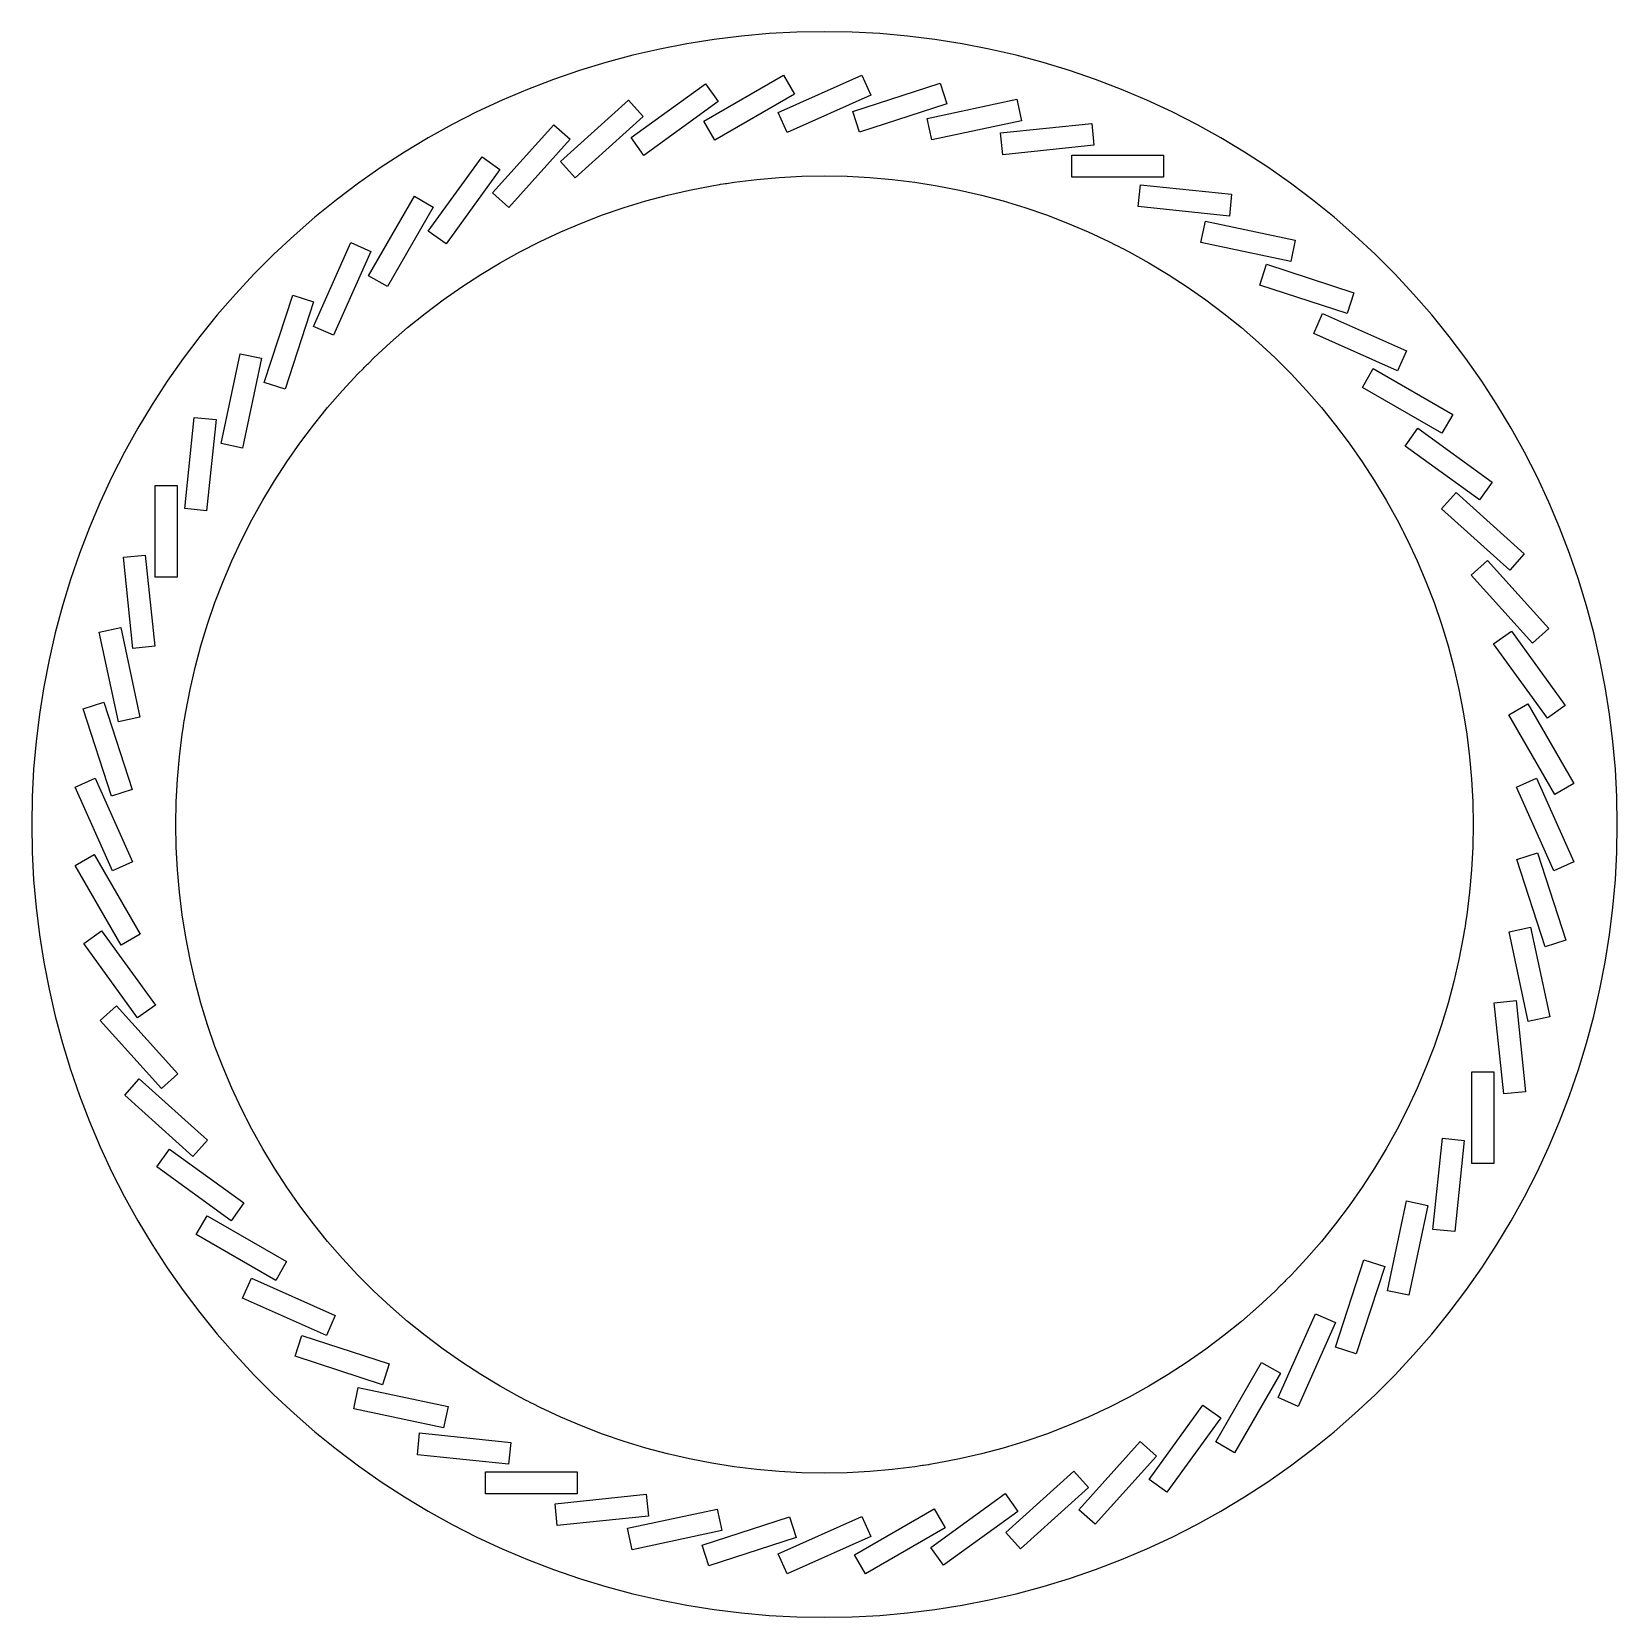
# Model space of a CAD drawing. Header units: metres. Extents: x -99 to 99, y -99 to 99.
import ezdxf

# ---------------------------------------------------------------- set-up
doc = ezdxf.new("R2010")
doc.units = ezdxf.units.M

msp = doc.modelspace()

# ---------------------------------------------------------------- linework, layer by layer
for p, q in [((0, 99), (-3.45505, 98.9397)), ((3.45505, 98.9397), (0, 99)), ((-17.1912, 97.496), (-20.5833, 96.8366)), ((-13.7781, 98.0365), (-17.1912, 97.496)), ((-10.3483, 98.4577), (-13.7781, 98.0365)), ((-6.90588, 98.7588), (-10.3483, 98.4577)), ((-3.45505, 98.9397), (-6.90588, 98.7588)), ((6.90588, 98.7588), (3.45505, 98.9397)), ((10.3483, 98.4577), (6.90588, 98.7588)), ((13.7781, 98.0365), (10.3483, 98.4577)), ((17.1912, 97.496), (13.7781, 98.0365)), ((20.5833, 96.8366), (17.1912, 97.496)), ((-27.2881, 95.1649), (-30.5927, 94.1546)), ((-23.9503, 96.0593), (-27.2881, 95.1649)), ((-20.5833, 96.8366), (-23.9503, 96.0593)), ((23.9503, 96.0593), (20.5833, 96.8366)), ((27.2881, 95.1649), (23.9503, 96.0593)), ((30.5927, 94.1546), (27.2881, 95.1649)), ((-30.5927, 94.1546), (-33.86, 93.0296)), ((-15.0524, 87.8241), (-5.12773, 93.5541)), ((-5.78981, 88.9164), (4.67941, 93.5776)), ((-5.12773, 93.5541), (-3.76273, 91.1898)), ((4.67941, 93.5776), (5.78981, 91.0836)), ((33.86, 93.0296), (30.5927, 94.1546)), ((-37.086, 91.7912), (-40.2669, 90.441)), ((-33.86, 93.0296), (-37.086, 91.7912)), ((-24.15, 85.7696), (-14.8787, 92.5056)), ((-14.8787, 92.5056), (-13.274, 90.297)), ((-3.76273, 91.1898), (-13.6874, 85.4598)), ((5.78981, 91.0836), (-4.67941, 86.4224)), ((3.53619, 89.0345), (14.4353, 92.5758)), ((14.4353, 92.5758), (15.2789, 89.9794)), ((37.086, 91.7912), (33.86, 93.0296)), ((40.2669, 90.441), (37.086, 91.7912)), ((-40.2669, 90.441), (-43.3987, 88.9806)), ((-32.9831, 82.7754), (-24.4667, 90.4436)), ((-24.4667, 90.4436), (-22.6399, 88.4148)), ((-13.274, 90.297), (-22.5454, 83.561)), ((15.2789, 89.9794), (4.37981, 86.4381)), ((12.8235, 88.1771), (24.033, 90.5598)), ((24.033, 90.5598), (24.6006, 87.8894)), ((43.3987, 88.9806), (40.2669, 90.441)), ((-46.4777, 87.4118), (-49.5, 85.7365)), ((-43.3987, 88.9806), (-46.4777, 87.4118)), ((-41.4548, 78.8742), (-33.7866, 87.3907)), ((-33.7866, 87.3907), (-31.7578, 85.5639)), ((-22.6399, 88.4148), (-31.1564, 80.7466)), ((-13.6874, 85.4598), (-15.0524, 87.8241)), ((-4.67941, 86.4224), (-5.78981, 88.9164)), ((4.37981, 86.4381), (3.53619, 89.0345)), ((13.3911, 85.5068), (12.8235, 88.1771)), ((24.6006, 87.8894), (13.3911, 85.5068)), ((21.9702, 86.3537), (33.3674, 87.5515)), ((33.3674, 87.5515), (33.6528, 84.8365)), ((46.4777, 87.4118), (43.3987, 88.9806)), ((49.5, 85.7365), (46.4777, 87.4118)), ((-49.5, 85.7365), (-52.462, 83.9568)), ((-31.7578, 85.5639), (-39.426, 77.0475)), ((-22.5454, 83.561), (-24.15, 85.7696)), ((22.2556, 83.6386), (21.9702, 86.3537)), ((52.462, 83.9568), (49.5, 85.7365)), ((-52.462, 83.9568), (-55.3601, 82.0747)), ((-49.4723, 74.1089), (-42.7363, 83.3803)), ((-42.7363, 83.3803), (-40.5277, 81.7756)), ((33.6528, 84.8365), (22.2556, 83.6386)), ((30.8763, 80.8541), (30.8763, 83.5841)), ((30.8763, 83.5841), (42.3363, 83.5841)), ((42.3363, 83.5841), (42.3363, 80.8541)), ((55.3601, 82.0747), (52.462, 83.9568)), ((-55.3601, 82.0747), (-58.1907, 80.0927)), ((-40.5277, 81.7756), (-47.2637, 72.5043)), ((-31.1564, 80.7466), (-32.9831, 82.7754)), ((58.1907, 80.0927), (55.3601, 82.0747)), ((-58.1907, 80.0927), (-60.9505, 78.0131)), ((-19.5957, 78.5939), (-16.8408, 79.2299)), ((-16.8408, 79.2299), (-14.0655, 79.7694)), ((-14.0655, 79.7694), (-13.1084, 79.921)), ((-13.1084, 79.921), (-12.9805, 79.9482)), ((-12.9805, 79.9482), (-12.6712, 80.0027)), ((-12.6712, 80.0027), (-12.3601, 80.0465)), ((-12.3601, 80.0465), (-12.2299, 80.0602)), ((-12.2299, 80.0602), (-11.273, 80.2117)), ((-11.273, 80.2117), (-8.4668, 80.5563)), ((-8.4668, 80.5563), (-5.65027, 80.8027)), ((-5.65027, 80.8027), (-2.82686, 80.9507)), ((-2.82686, 80.9507), (0, 81)), ((0, 81), (2.82686, 80.9507)), ((2.82686, 80.9507), (5.65027, 80.8027)), ((5.65027, 80.8027), (8.4668, 80.5563)), ((8.4668, 80.5563), (11.273, 80.2117)), ((11.273, 80.2117), (14.0655, 79.7694)), ((14.0655, 79.7694), (16.8408, 79.2299)), ((16.8408, 79.2299), (19.5957, 78.5939)), ((42.3363, 80.8541), (30.8763, 80.8541)), ((39.1587, 77.1837), (39.4441, 79.8987)), ((39.4441, 79.8987), (50.8413, 78.7009)), ((60.9505, 78.0131), (58.1907, 80.0927)), ((-60.9505, 78.0131), (-63.636, 75.8384)), ((-56.9478, 68.5317), (-51.2178, 78.4563)), ((-51.2178, 78.4563), (-48.8535, 77.0914)), ((-39.426, 77.0475), (-41.4548, 78.8742)), ((-25.0304, 77.0356), (-22.3266, 77.8622)), ((-22.3266, 77.8622), (-19.5957, 78.5939)), ((19.5957, 78.5939), (22.3266, 77.8622)), ((22.3266, 77.8622), (25.0304, 77.0356)), ((50.8413, 78.7009), (50.5559, 75.9858)), ((63.636, 75.8384), (60.9505, 78.0131)), ((-63.636, 75.8384), (-66.2439, 73.5713)), ((-48.8535, 77.0914), (-54.5835, 67.1667)), ((-30.3431, 75.1019), (-27.7036, 76.1151)), ((-27.7036, 76.1151), (-25.0304, 77.0356)), ((25.0304, 77.0356), (27.7036, 76.1151)), ((27.7036, 76.1151), (30.3431, 75.1019)), ((50.5559, 75.9858), (39.1587, 77.1837)), ((47.0121, 72.6677), (47.5797, 75.338)), ((47.5797, 75.338), (58.7892, 72.9554)), ((66.2439, 73.5713), (63.636, 75.8384)), ((-66.2439, 73.5713), (-68.7712, 71.2146)), ((-47.2637, 72.5043), (-49.4723, 74.1089)), ((-35.5081, 72.8023), (-32.9457, 73.9972)), ((-32.9457, 73.9972), (-30.3431, 75.1019)), ((30.3431, 75.1019), (32.9457, 73.9972)), ((32.9457, 73.9972), (35.5081, 72.8023)), ((68.7712, 71.2146), (66.2439, 73.5713)), ((-63.7993, 62.2036), (-59.1381, 72.6728)), ((-56.6441, 71.5625), (-61.3054, 61.0932)), ((-59.1381, 72.6728), (-56.6441, 71.5625)), ((-40.5, 70.1481), (-38.0272, 71.5188)), ((-38.0272, 71.5188), (-35.5081, 72.8023)), ((35.5081, 72.8023), (36.3714, 72.3624)), ((36.3714, 72.3624), (36.4909, 72.3092)), ((36.4909, 72.3092), (36.7732, 72.1715)), ((36.7732, 72.1715), (37.0506, 72.024)), ((37.0506, 72.024), (37.1638, 71.9587)), ((37.1638, 71.9587), (38.0272, 71.5188)), ((38.0272, 71.5188), (40.5, 70.1481)), ((58.2216, 70.285), (47.0121, 72.6677)), ((58.7892, 72.9554), (58.2216, 70.285)), ((-68.7712, 71.2146), (-71.2146, 68.7712)), ((-42.9234, 68.6919), (-40.5, 70.1481)), ((40.5, 70.1481), (42.9234, 68.6919)), ((54.3504, 67.3555), (55.194, 69.9519)), ((55.194, 69.9519), (66.0931, 66.4106)), ((71.2146, 68.7712), (68.7712, 71.2146)), ((-71.2146, 68.7712), (-73.5713, 66.2439)), ((-54.5835, 67.1667), (-56.9478, 68.5317)), ((-45.2946, 67.152), (-42.9234, 68.6919)), ((42.9234, 68.6919), (45.2946, 67.152)), ((65.2495, 63.8142), (54.3504, 67.3555)), ((73.5713, 66.2439), (71.2146, 68.7712)), ((-73.5713, 66.2439), (-75.8384, 63.636)), ((-69.9519, 55.194), (-66.4106, 66.0931)), ((-66.4106, 66.0931), (-63.8142, 65.2495)), ((-49.8686, 63.8289), (-47.6106, 65.5304)), ((-47.6106, 65.5304), (-45.2946, 67.152)), ((45.2946, 67.152), (47.6106, 65.5304)), ((47.6106, 65.5304), (49.8686, 63.8289)), ((66.0931, 66.4106), (65.2495, 63.8142)), ((75.8384, 63.636), (73.5713, 66.2439)), ((-75.8384, 63.636), (-78.0131, 60.9505)), ((-63.8142, 65.2495), (-67.3555, 54.3504)), ((-52.0658, 62.0496), (-49.8686, 63.8289)), ((49.8686, 63.8289), (52.0658, 62.0496)), ((61.0932, 61.3054), (62.2036, 63.7993)), ((62.2036, 63.7993), (72.6728, 59.1381)), ((78.0131, 60.9505), (75.8384, 63.636)), ((-61.3054, 61.0932), (-63.7993, 62.2036)), ((-54.1996, 60.1947), (-52.0658, 62.0496)), ((52.0658, 62.0496), (54.1996, 60.1947)), ((-78.0131, 60.9505), (-80.0927, 58.1907)), ((-56.2673, 58.2665), (-54.1996, 60.1947)), ((54.1996, 60.1947), (56.2673, 58.2665)), ((71.5625, 56.6441), (61.0932, 61.3054)), ((80.0927, 58.1907), (78.0131, 60.9505)), ((-80.0927, 58.1907), (-82.0747, 55.3601)), ((-75.338, 47.5797), (-72.9554, 58.7892)), ((-72.9554, 58.7892), (-70.285, 58.2216)), ((-70.285, 58.2216), (-72.6677, 47.0121)), ((-57.2756, 57.2756), (-57.0497, 57.4939)), ((-57.0497, 57.4939), (-56.9523, 57.5815)), ((-56.9523, 57.5815), (-56.2673, 58.2665)), ((56.2673, 58.2665), (58.2665, 56.2673)), ((72.6728, 59.1381), (71.5625, 56.6441)), ((82.0747, 55.3601), (80.0927, 58.1907)), ((-60.1947, 54.1996), (-58.2665, 56.2673)), ((-58.2665, 56.2673), (-57.5815, 56.9523)), ((-57.5815, 56.9523), (-57.4939, 57.0497)), ((-57.4939, 57.0497), (-57.2756, 57.2756)), ((58.2665, 56.2673), (60.1947, 54.1996)), ((67.1667, 54.5835), (68.5317, 56.9478)), ((68.5317, 56.9478), (78.4563, 51.2178)), ((-82.0747, 55.3601), (-83.9568, 52.462)), ((-67.3555, 54.3504), (-69.9519, 55.194)), ((-62.0496, 52.0658), (-60.1947, 54.1996)), ((60.1947, 54.1996), (62.0496, 52.0658)), ((77.0914, 48.8535), (67.1667, 54.5835)), ((83.9568, 52.462), (82.0747, 55.3601)), ((-83.9568, 52.462), (-85.7365, 49.5)), ((-63.8289, 49.8686), (-62.0496, 52.0658)), ((62.0496, 52.0658), (63.8289, 49.8686)), ((85.7365, 49.5), (83.9568, 52.462)), ((-85.7365, 49.5), (-87.4118, 46.4777)), ((-79.8987, 39.4441), (-78.7009, 50.8413)), ((-78.7009, 50.8413), (-75.9858, 50.5559)), ((-75.9858, 50.5559), (-77.1837, 39.1587)), ((-65.5304, 47.6106), (-63.8289, 49.8686)), ((63.8289, 49.8686), (65.5304, 47.6106)), ((78.4563, 51.2178), (77.0914, 48.8535)), ((87.4118, 46.4777), (85.7365, 49.5)), ((-72.6677, 47.0121), (-75.338, 47.5797)), ((-67.152, 45.2946), (-65.5304, 47.6106)), ((65.5304, 47.6106), (67.152, 45.2946)), ((72.5043, 47.2637), (74.1089, 49.4723)), ((74.1089, 49.4723), (83.3803, 42.7363)), ((-87.4118, 46.4777), (-88.9806, 43.3987)), ((81.7756, 40.5277), (72.5043, 47.2637)), ((88.9806, 43.3987), (87.4118, 46.4777)), ((-68.6919, 42.9234), (-67.152, 45.2946)), ((67.152, 45.2946), (68.6919, 42.9234)), ((-88.9806, 43.3987), (-90.441, 40.2669)), ((-83.5841, 30.8763), (-83.5841, 42.3363)), ((-83.5841, 42.3363), (-80.8541, 42.3363)), ((-80.8541, 42.3363), (-80.8541, 30.8763)), ((-70.1481, 40.5), (-68.6919, 42.9234)), ((68.6919, 42.9234), (70.1481, 40.5)), ((83.3803, 42.7363), (81.7756, 40.5277)), ((90.441, 40.2669), (88.9806, 43.3987)), ((-90.441, 40.2669), (-91.7912, 37.086)), ((-71.5188, 38.0272), (-70.1481, 40.5)), ((70.1481, 40.5), (71.5188, 38.0272)), ((77.0475, 39.426), (78.8742, 41.4548)), ((78.8742, 41.4548), (87.3907, 33.7866)), ((91.7912, 37.086), (90.441, 40.2669)), ((-77.1837, 39.1587), (-79.8987, 39.4441)), ((-72.8023, 35.5081), (-71.5188, 38.0272)), ((71.5188, 38.0272), (71.9587, 37.1638)), ((85.5639, 31.7578), (77.0475, 39.426)), ((-91.7912, 37.086), (-93.0296, 33.86)), ((71.9587, 37.1638), (72.024, 37.0506)), ((72.024, 37.0506), (72.1715, 36.7732)), ((72.1715, 36.7732), (72.3092, 36.4909)), ((72.3092, 36.4909), (72.3624, 36.3714)), ((72.3624, 36.3714), (72.8023, 35.5081)), ((93.0296, 33.86), (91.7912, 37.086)), ((-93.0296, 33.86), (-94.1546, 30.5927)), ((-73.9972, 32.9457), (-72.8023, 35.5081)), ((72.8023, 35.5081), (73.9972, 32.9457)), ((87.3907, 33.7866), (85.5639, 31.7578)), ((94.1546, 30.5927), (93.0296, 33.86)), ((-87.5515, 33.3674), (-84.8365, 33.6528)), ((-86.3537, 21.9702), (-87.5515, 33.3674)), ((-84.8365, 33.6528), (-83.6386, 22.2556)), ((-75.1019, 30.3431), (-73.9972, 32.9457)), ((73.9972, 32.9457), (75.1019, 30.3431)), ((80.7466, 31.1564), (82.7754, 32.9831)), ((82.7754, 32.9831), (90.4436, 24.4667)), ((-94.1546, 30.5927), (-95.1649, 27.2881)), ((-80.8541, 30.8763), (-83.5841, 30.8763)), ((-76.1151, 27.7036), (-75.1019, 30.3431)), ((75.1019, 30.3431), (76.1151, 27.7036)), ((88.4148, 22.6399), (80.7466, 31.1564)), ((95.1649, 27.2881), (94.1546, 30.5927)), ((-95.1649, 27.2881), (-96.0593, 23.9503)), ((-77.0356, 25.0304), (-76.1151, 27.7036)), ((76.1151, 27.7036), (77.0356, 25.0304)), ((96.0593, 23.9503), (95.1649, 27.2881)), ((-96.0593, 23.9503), (-96.8366, 20.5833)), ((-90.5598, 24.033), (-87.8894, 24.6006)), ((-88.1771, 12.8235), (-90.5598, 24.033)), ((-87.8894, 24.6006), (-85.5068, 13.3911)), ((-77.8622, 22.3266), (-77.0356, 25.0304)), ((77.0356, 25.0304), (77.8622, 22.3266)), ((83.561, 22.5454), (85.7696, 24.15)), ((85.7696, 24.15), (92.5056, 14.8787)), ((90.4436, 24.4667), (88.4148, 22.6399)), ((96.8366, 20.5833), (96.0593, 23.9503)), ((-83.6386, 22.2556), (-86.3537, 21.9702)), ((-78.5939, 19.5957), (-77.8622, 22.3266)), ((77.8622, 22.3266), (78.5939, 19.5957)), ((90.297, 13.274), (83.561, 22.5454)), ((-96.8366, 20.5833), (-97.496, 17.1912)), ((97.496, 17.1912), (96.8366, 20.5833)), ((-79.2299, 16.8408), (-78.5939, 19.5957)), ((78.5939, 19.5957), (79.2299, 16.8408)), ((-97.496, 17.1912), (-98.0365, 13.7781)), ((-79.7694, 14.0655), (-79.2299, 16.8408)), ((79.2299, 16.8408), (79.7694, 14.0655)), ((98.0365, 13.7781), (97.496, 17.1912)), ((-92.5758, 14.4353), (-89.9794, 15.2789)), ((-89.0345, 3.53619), (-92.5758, 14.4353)), ((-89.9794, 15.2789), (-86.4381, 4.37981)), ((-79.921, 13.1084), (-79.7694, 14.0655)), ((79.7694, 14.0655), (80.2117, 11.273)), ((85.4598, 13.6874), (87.8241, 15.0524)), ((87.8241, 15.0524), (93.5541, 5.12773)), ((92.5056, 14.8787), (90.297, 13.274)), ((-98.0365, 13.7781), (-98.4577, 10.3483)), ((-85.5068, 13.3911), (-88.1771, 12.8235)), ((-80.2117, 11.273), (-80.0602, 12.2299)), ((-80.0602, 12.2299), (-80.0465, 12.3601)), ((-80.0465, 12.3601), (-80.0027, 12.6712)), ((-80.0027, 12.6712), (-79.9482, 12.9805)), ((-79.9482, 12.9805), (-79.921, 13.1084)), ((91.1898, 3.76273), (85.4598, 13.6874)), ((98.4577, 10.3483), (98.0365, 13.7781)), ((-98.4577, 10.3483), (-98.7588, 6.90588)), ((-80.5563, 8.4668), (-80.2117, 11.273)), ((80.2117, 11.273), (80.5563, 8.4668)), ((98.7588, 6.90588), (98.4577, 10.3483)), ((-80.8027, 5.65027), (-80.5563, 8.4668)), ((80.5563, 8.4668), (80.8027, 5.65027)), ((-98.7588, 6.90588), (-98.9397, 3.45505)), ((98.9397, 3.45505), (98.7588, 6.90588)), ((-93.5776, 4.67941), (-91.0836, 5.78981)), ((-88.9164, -5.78981), (-93.5776, 4.67941)), ((-91.0836, 5.78981), (-86.4224, -4.67941)), ((-86.4381, 4.37981), (-89.0345, 3.53619)), ((-80.9507, 2.82686), (-80.8027, 5.65027)), ((80.8027, 5.65027), (80.9507, 2.82686)), ((86.4224, 4.67941), (88.9164, 5.78981)), ((91.0836, -5.78981), (86.4224, 4.67941)), ((88.9164, 5.78981), (93.5776, -4.67941)), ((93.5541, 5.12773), (91.1898, 3.76273)), ((-98.9397, 3.45505), (-99, 0)), ((-81, 0), (-80.9507, 2.82686)), ((80.9507, 2.82686), (81, 0)), ((99, 0), (98.9397, 3.45505)), ((-99, 0), (-98.9397, -3.45505)), ((-80.9507, -2.82686), (-81, 0)), ((81, 0), (80.9507, -2.82686)), ((98.9397, -3.45505), (99, 0)), ((-98.9397, -3.45505), (-98.7588, -6.90588)), ((-93.5541, -5.12773), (-91.1898, -3.76273)), ((-91.1898, -3.76273), (-85.4598, -13.6874)), ((-80.8027, -5.65027), (-80.9507, -2.82686)), ((80.9507, -2.82686), (80.8027, -5.65027)), ((86.4381, -4.37981), (89.0345, -3.53619)), ((89.0345, -3.53619), (92.5758, -14.4353)), ((98.7588, -6.90588), (98.9397, -3.45505)), ((-87.8241, -15.0524), (-93.5541, -5.12773)), ((-86.4224, -4.67941), (-88.9164, -5.78981)), ((-80.5563, -8.4668), (-80.8027, -5.65027)), ((80.8027, -5.65027), (80.5563, -8.4668)), ((89.9794, -15.2789), (86.4381, -4.37981)), ((93.5776, -4.67941), (91.0836, -5.78981)), ((-98.7588, -6.90588), (-98.4577, -10.3483)), ((98.4577, -10.3483), (98.7588, -6.90588)), ((-80.2117, -11.273), (-80.5563, -8.4668)), ((80.5563, -8.4668), (80.2117, -11.273)), ((-98.4577, -10.3483), (-98.0365, -13.7781)), ((-79.7694, -14.0655), (-80.2117, -11.273)), ((80.2117, -11.273), (80.0602, -12.2299)), ((98.0365, -13.7781), (98.4577, -10.3483)), ((-98.0365, -13.7781), (-97.496, -17.1912)), ((-92.5056, -14.8787), (-90.297, -13.274)), ((-90.297, -13.274), (-83.561, -22.5454)), ((-85.4598, -13.6874), (-87.8241, -15.0524)), ((79.921, -13.1084), (79.7694, -14.0655)), ((79.9482, -12.9805), (79.921, -13.1084)), ((80.0027, -12.6712), (79.9482, -12.9805)), ((80.0465, -12.3601), (80.0027, -12.6712)), ((80.0602, -12.2299), (80.0465, -12.3601)), ((85.5068, -13.3911), (88.1771, -12.8235)), ((87.8894, -24.6006), (85.5068, -13.3911)), ((88.1771, -12.8235), (90.5598, -24.033)), ((97.496, -17.1912), (98.0365, -13.7781)), ((-85.7696, -24.15), (-92.5056, -14.8787)), ((-79.2299, -16.8408), (-79.7694, -14.0655)), ((79.7694, -14.0655), (79.2299, -16.8408)), ((92.5758, -14.4353), (89.9794, -15.2789)), ((-97.496, -17.1912), (-96.8366, -20.5833)), ((-78.5939, -19.5957), (-79.2299, -16.8408)), ((79.2299, -16.8408), (78.5939, -19.5957)), ((96.8366, -20.5833), (97.496, -17.1912)), ((-77.8622, -22.3266), (-78.5939, -19.5957)), ((78.5939, -19.5957), (77.8622, -22.3266)), ((-96.8366, -20.5833), (-96.0593, -23.9503)), ((96.0593, -23.9503), (96.8366, -20.5833)), ((-90.4436, -24.4667), (-88.4148, -22.6399)), ((-88.4148, -22.6399), (-80.7466, -31.1564)), ((-83.561, -22.5454), (-85.7696, -24.15)), ((-77.0356, -25.0304), (-77.8622, -22.3266)), ((77.8622, -22.3266), (77.0356, -25.0304)), ((83.6386, -22.2556), (86.3537, -21.9702)), ((84.8365, -33.6528), (83.6386, -22.2556)), ((86.3537, -21.9702), (87.5515, -33.3674)), ((-96.0593, -23.9503), (-95.1649, -27.2881)), ((-82.7754, -32.9831), (-90.4436, -24.4667)), ((-76.1151, -27.7036), (-77.0356, -25.0304)), ((77.0356, -25.0304), (76.1151, -27.7036)), ((90.5598, -24.033), (87.8894, -24.6006)), ((95.1649, -27.2881), (96.0593, -23.9503)), ((-95.1649, -27.2881), (-94.1546, -30.5927)), ((-75.1019, -30.3431), (-76.1151, -27.7036)), ((76.1151, -27.7036), (75.1019, -30.3431)), ((94.1546, -30.5927), (95.1649, -27.2881)), ((-94.1546, -30.5927), (-93.0296, -33.86)), ((-80.7466, -31.1564), (-82.7754, -32.9831)), ((-73.9972, -32.9457), (-75.1019, -30.3431)), ((75.1019, -30.3431), (73.9972, -32.9457)), ((80.8541, -42.3363), (80.8541, -30.8763)), ((80.8541, -30.8763), (83.5841, -30.8763)), ((83.5841, -30.8763), (83.5841, -42.3363)), ((93.0296, -33.86), (94.1546, -30.5927)), ((-87.3907, -33.7866), (-85.5639, -31.7578)), ((-85.5639, -31.7578), (-77.0475, -39.426)), ((-72.8023, -35.5081), (-73.9972, -32.9457)), ((73.9972, -32.9457), (72.8023, -35.5081)), ((87.5515, -33.3674), (84.8365, -33.6528)), ((-93.0296, -33.86), (-91.7912, -37.086)), ((-78.8742, -41.4548), (-87.3907, -33.7866)), ((-72.3624, -36.3714), (-72.8023, -35.5081)), ((72.8023, -35.5081), (71.5188, -38.0272)), ((91.7912, -37.086), (93.0296, -33.86)), ((-91.7912, -37.086), (-90.441, -40.2669)), ((-72.3092, -36.4909), (-72.3624, -36.3714)), ((-72.1715, -36.7732), (-72.3092, -36.4909)), ((-72.024, -37.0506), (-72.1715, -36.7732)), ((-71.9587, -37.1638), (-72.024, -37.0506)), ((-71.5188, -38.0272), (-71.9587, -37.1638)), ((90.441, -40.2669), (91.7912, -37.086)), ((-77.0475, -39.426), (-78.8742, -41.4548)), ((-70.1481, -40.5), (-71.5188, -38.0272)), ((71.5188, -38.0272), (70.1481, -40.5)), ((75.9858, -50.5559), (77.1837, -39.1587)), ((77.1837, -39.1587), (79.8987, -39.4441)), ((79.8987, -39.4441), (78.7009, -50.8413)), ((-90.441, -40.2669), (-88.9806, -43.3987)), ((-83.3803, -42.7363), (-81.7756, -40.5277)), ((-81.7756, -40.5277), (-72.5043, -47.2637)), ((-68.6919, -42.9234), (-70.1481, -40.5)), ((70.1481, -40.5), (68.6919, -42.9234)), ((88.9806, -43.3987), (90.441, -40.2669)), ((-88.9806, -43.3987), (-87.4118, -46.4777)), ((-74.1089, -49.4723), (-83.3803, -42.7363)), ((-67.152, -45.2946), (-68.6919, -42.9234)), ((68.6919, -42.9234), (67.152, -45.2946)), ((83.5841, -42.3363), (80.8541, -42.3363)), ((87.4118, -46.4777), (88.9806, -43.3987)), ((-65.5304, -47.6106), (-67.152, -45.2946)), ((67.152, -45.2946), (65.5304, -47.6106)), ((-87.4118, -46.4777), (-85.7365, -49.5)), ((-72.5043, -47.2637), (-74.1089, -49.4723)), ((70.285, -58.2216), (72.6677, -47.0121)), ((72.6677, -47.0121), (75.338, -47.5797)), ((85.7365, -49.5), (87.4118, -46.4777)), ((-85.7365, -49.5), (-83.9568, -52.462)), ((-78.4563, -51.2178), (-77.0914, -48.8535)), ((-77.0914, -48.8535), (-67.1667, -54.5835)), ((-63.8289, -49.8686), (-65.5304, -47.6106)), ((65.5304, -47.6106), (63.8289, -49.8686)), ((75.338, -47.5797), (72.9554, -58.7892)), ((83.9568, -52.462), (85.7365, -49.5)), ((-68.5317, -56.9478), (-78.4563, -51.2178)), ((-62.0496, -52.0658), (-63.8289, -49.8686)), ((63.8289, -49.8686), (62.0496, -52.0658)), ((78.7009, -50.8413), (75.9858, -50.5559)), ((-83.9568, -52.462), (-82.0747, -55.3601)), ((-60.1947, -54.1996), (-62.0496, -52.0658)), ((62.0496, -52.0658), (60.1947, -54.1996)), ((82.0747, -55.3601), (83.9568, -52.462)), ((-82.0747, -55.3601), (-80.0927, -58.1907)), ((-67.1667, -54.5835), (-68.5317, -56.9478)), ((-58.2665, -56.2673), (-60.1947, -54.1996)), ((60.1947, -54.1996), (58.2665, -56.2673)), ((63.8142, -65.2495), (67.3555, -54.3504)), ((69.9519, -55.194), (66.4106, -66.0931)), ((67.3555, -54.3504), (69.9519, -55.194)), ((80.0927, -58.1907), (82.0747, -55.3601)), ((-72.6728, -59.1381), (-71.5625, -56.6441)), ((-71.5625, -56.6441), (-61.0932, -61.3054)), ((-56.2673, -58.2665), (-58.2665, -56.2673)), ((57.2756, -57.2756), (57.0497, -57.4939)), ((57.4939, -57.0497), (57.2756, -57.2756)), ((57.5815, -56.9523), (57.4939, -57.0497)), ((58.2665, -56.2673), (57.5815, -56.9523)), ((-80.0927, -58.1907), (-78.0131, -60.9505)), ((-62.2036, -63.7993), (-72.6728, -59.1381)), ((-54.1996, -60.1947), (-56.2673, -58.2665)), ((56.2673, -58.2665), (54.1996, -60.1947)), ((56.9523, -57.5815), (56.2673, -58.2665)), ((57.0497, -57.4939), (56.9523, -57.5815)), ((72.9554, -58.7892), (70.285, -58.2216)), ((78.0131, -60.9505), (80.0927, -58.1907)), ((-78.0131, -60.9505), (-75.8384, -63.636)), ((-61.0932, -61.3054), (-62.2036, -63.7993)), ((-52.0658, -62.0496), (-54.1996, -60.1947)), ((54.1996, -60.1947), (52.0658, -62.0496)), ((56.6441, -71.5625), (61.3054, -61.0932)), ((61.3054, -61.0932), (63.7993, -62.2036)), ((75.8384, -63.636), (78.0131, -60.9505)), ((-49.8686, -63.8289), (-52.0658, -62.0496)), ((52.0658, -62.0496), (49.8686, -63.8289)), ((63.7993, -62.2036), (59.1381, -72.6728)), ((-75.8384, -63.636), (-73.5713, -66.2439)), ((-66.0931, -66.4106), (-65.2495, -63.8142)), ((-65.2495, -63.8142), (-54.3504, -67.3555)), ((-47.6106, -65.5304), (-49.8686, -63.8289)), ((49.8686, -63.8289), (47.6106, -65.5304)), ((66.4106, -66.0931), (63.8142, -65.2495)), ((73.5713, -66.2439), (75.8384, -63.636)), ((-73.5713, -66.2439), (-71.2146, -68.7712)), ((-55.194, -69.9519), (-66.0931, -66.4106)), ((-45.2946, -67.152), (-47.6106, -65.5304)), ((-42.9234, -68.6919), (-45.2946, -67.152)), ((45.2946, -67.152), (42.9234, -68.6919)), ((47.6106, -65.5304), (45.2946, -67.152)), ((48.8535, -77.0914), (54.5835, -67.1667)), ((54.5835, -67.1667), (56.9478, -68.5317)), ((71.2146, -68.7712), (73.5713, -66.2439)), ((-71.2146, -68.7712), (-68.7712, -71.2146)), ((-54.3504, -67.3555), (-55.194, -69.9519)), ((-40.5, -70.1481), (-42.9234, -68.6919)), ((42.9234, -68.6919), (40.5, -70.1481)), ((56.9478, -68.5317), (51.2178, -78.4563)), ((68.7712, -71.2146), (71.2146, -68.7712)), ((-68.7712, -71.2146), (-66.2439, -73.5713)), ((-58.7892, -72.9554), (-58.2216, -70.285)), ((-58.2216, -70.285), (-47.0121, -72.6677)), ((-38.0272, -71.5188), (-40.5, -70.1481)), ((40.5, -70.1481), (38.0272, -71.5188)), ((66.2439, -73.5713), (68.7712, -71.2146)), ((-47.5797, -75.338), (-58.7892, -72.9554)), ((-47.0121, -72.6677), (-47.5797, -75.338)), ((-37.1638, -71.9587), (-38.0272, -71.5188)), ((-37.0506, -72.024), (-37.1638, -71.9587)), ((-36.7732, -72.1715), (-37.0506, -72.024)), ((-36.4909, -72.3092), (-36.7732, -72.1715)), ((-36.3714, -72.3624), (-36.4909, -72.3092)), ((-35.5081, -72.8023), (-36.3714, -72.3624)), ((-32.9457, -73.9972), (-35.5081, -72.8023)), ((35.5081, -72.8023), (32.9457, -73.9972)), ((38.0272, -71.5188), (35.5081, -72.8023)), ((40.5277, -81.7756), (47.2637, -72.5043)), ((47.2637, -72.5043), (49.4723, -74.1089)), ((59.1381, -72.6728), (56.6441, -71.5625)), ((-66.2439, -73.5713), (-63.636, -75.8384)), ((-30.3431, -75.1019), (-32.9457, -73.9972)), ((-27.7036, -76.1151), (-30.3431, -75.1019)), ((30.3431, -75.1019), (27.7036, -76.1151)), ((32.9457, -73.9972), (30.3431, -75.1019)), ((49.4723, -74.1089), (42.7363, -83.3803)), ((63.636, -75.8384), (66.2439, -73.5713)), ((-63.636, -75.8384), (-60.9505, -78.0131)), ((-50.8413, -78.7009), (-50.5559, -75.9858)), ((-50.5559, -75.9858), (-39.1587, -77.1837)), ((-39.1587, -77.1837), (-39.4441, -79.8987)), ((-25.0304, -77.0356), (-27.7036, -76.1151)), ((-22.3266, -77.8622), (-25.0304, -77.0356)), ((25.0304, -77.0356), (22.3266, -77.8622)), ((27.7036, -76.1151), (25.0304, -77.0356)), ((31.7578, -85.5639), (39.426, -77.0475)), ((39.426, -77.0475), (41.4548, -78.8742)), ((51.2178, -78.4563), (48.8535, -77.0914)), ((60.9505, -78.0131), (63.636, -75.8384)), ((-60.9505, -78.0131), (-58.1907, -80.0927)), ((-39.4441, -79.8987), (-50.8413, -78.7009)), ((-19.5957, -78.5939), (-22.3266, -77.8622)), ((-16.8408, -79.2299), (-19.5957, -78.5939)), ((19.5957, -78.5939), (16.8408, -79.2299)), ((22.3266, -77.8622), (19.5957, -78.5939)), ((41.4548, -78.8742), (33.7866, -87.3907)), ((58.1907, -80.0927), (60.9505, -78.0131)), ((-58.1907, -80.0927), (-55.3601, -82.0747)), ((-42.3363, -83.5841), (-42.3363, -80.8541)), ((-42.3363, -80.8541), (-30.8763, -80.8541)), ((-30.8763, -80.8541), (-30.8763, -83.5841)), ((-14.0655, -79.7694), (-16.8408, -79.2299)), ((-11.273, -80.2117), (-14.0655, -79.7694)), ((-8.4668, -80.5563), (-11.273, -80.2117)), ((-5.65027, -80.8027), (-8.4668, -80.5563)), ((-2.82686, -80.9507), (-5.65027, -80.8027)), ((0, -81), (-2.82686, -80.9507)), ((2.82686, -80.9507), (0, -81)), ((5.65027, -80.8027), (2.82686, -80.9507)), ((8.4668, -80.5563), (5.65027, -80.8027)), ((11.273, -80.2117), (8.4668, -80.5563)), ((12.2299, -80.0602), (11.273, -80.2117)), ((12.3601, -80.0465), (12.2299, -80.0602)), ((12.6712, -80.0027), (12.3601, -80.0465)), ((12.9805, -79.9482), (12.6712, -80.0027)), ((13.1084, -79.921), (12.9805, -79.9482)), ((14.0655, -79.7694), (13.1084, -79.921)), ((16.8408, -79.2299), (14.0655, -79.7694)), ((22.6399, -88.4148), (31.1564, -80.7466)), ((31.1564, -80.7466), (32.9831, -82.7754)), ((55.3601, -82.0747), (58.1907, -80.0927)), ((-55.3601, -82.0747), (-52.462, -83.9568)), ((32.9831, -82.7754), (24.4667, -90.4436)), ((42.7363, -83.3803), (40.5277, -81.7756)), ((52.462, -83.9568), (55.3601, -82.0747)), ((-52.462, -83.9568), (-49.5, -85.7365)), ((-30.8763, -83.5841), (-42.3363, -83.5841)), ((-33.6528, -84.8365), (-22.2556, -83.6386)), ((-33.3674, -87.5515), (-33.6528, -84.8365)), ((-22.2556, -83.6386), (-21.9702, -86.3537)), ((13.274, -90.297), (22.5454, -83.561)), ((22.5454, -83.561), (24.15, -85.7696)), ((49.5, -85.7365), (52.462, -83.9568)), ((-49.5, -85.7365), (-46.4777, -87.4118)), ((-21.9702, -86.3537), (-33.3674, -87.5515)), ((-24.6006, -87.8894), (-13.3911, -85.5068)), ((-15.2789, -89.9794), (-4.37981, -86.4381)), ((-13.3911, -85.5068), (-12.8235, -88.1771)), ((-5.78981, -91.0836), (4.67941, -86.4224)), ((-4.37981, -86.4381), (-3.53619, -89.0345)), ((3.76273, -91.1898), (13.6874, -85.4598)), ((4.67941, -86.4224), (5.78981, -88.9164)), ((13.6874, -85.4598), (15.0524, -87.8241)), ((24.15, -85.7696), (14.8787, -92.5056)), ((33.7866, -87.3907), (31.7578, -85.5639)), ((46.4777, -87.4118), (49.5, -85.7365)), ((-46.4777, -87.4118), (-43.3987, -88.9806)), ((-43.3987, -88.9806), (-40.2669, -90.441)), ((-24.033, -90.5598), (-24.6006, -87.8894)), ((-12.8235, -88.1771), (-24.033, -90.5598)), ((-3.53619, -89.0345), (-14.4353, -92.5758)), ((5.78981, -88.9164), (-4.67941, -93.5776)), ((15.0524, -87.8241), (5.12773, -93.5541)), ((24.4667, -90.4436), (22.6399, -88.4148)), ((40.2669, -90.441), (43.3987, -88.9806)), ((43.3987, -88.9806), (46.4777, -87.4118)), ((-40.2669, -90.441), (-37.086, -91.7912)), ((-14.4353, -92.5758), (-15.2789, -89.9794)), ((14.8787, -92.5056), (13.274, -90.297)), ((37.086, -91.7912), (40.2669, -90.441)), ((-37.086, -91.7912), (-33.86, -93.0296)), ((-33.86, -93.0296), (-30.5927, -94.1546)), ((-4.67941, -93.5776), (-5.78981, -91.0836)), ((5.12773, -93.5541), (3.76273, -91.1898)), ((30.5927, -94.1546), (33.86, -93.0296)), ((33.86, -93.0296), (37.086, -91.7912)), ((-30.5927, -94.1546), (-27.2881, -95.1649)), ((27.2881, -95.1649), (30.5927, -94.1546)), ((-27.2881, -95.1649), (-23.9503, -96.0593)), ((-23.9503, -96.0593), (-20.5833, -96.8366)), ((-20.5833, -96.8366), (-17.1912, -97.496)), ((17.1912, -97.496), (20.5833, -96.8366)), ((20.5833, -96.8366), (23.9503, -96.0593)), ((23.9503, -96.0593), (27.2881, -95.1649)), ((-17.1912, -97.496), (-13.7781, -98.0365)), ((-13.7781, -98.0365), (-10.3483, -98.4577)), ((-10.3483, -98.4577), (-6.90588, -98.7588)), ((-6.90588, -98.7588), (-3.45505, -98.9397)), ((-3.45505, -98.9397), (0, -99)), ((0, -99), (3.45505, -98.9397)), ((3.45505, -98.9397), (6.90588, -98.7588)), ((6.90588, -98.7588), (10.3483, -98.4577)), ((10.3483, -98.4577), (13.7781, -98.0365)), ((13.7781, -98.0365), (17.1912, -97.496))]:
    msp.add_line(p, q)

doc.saveas('drawing.dxf')
